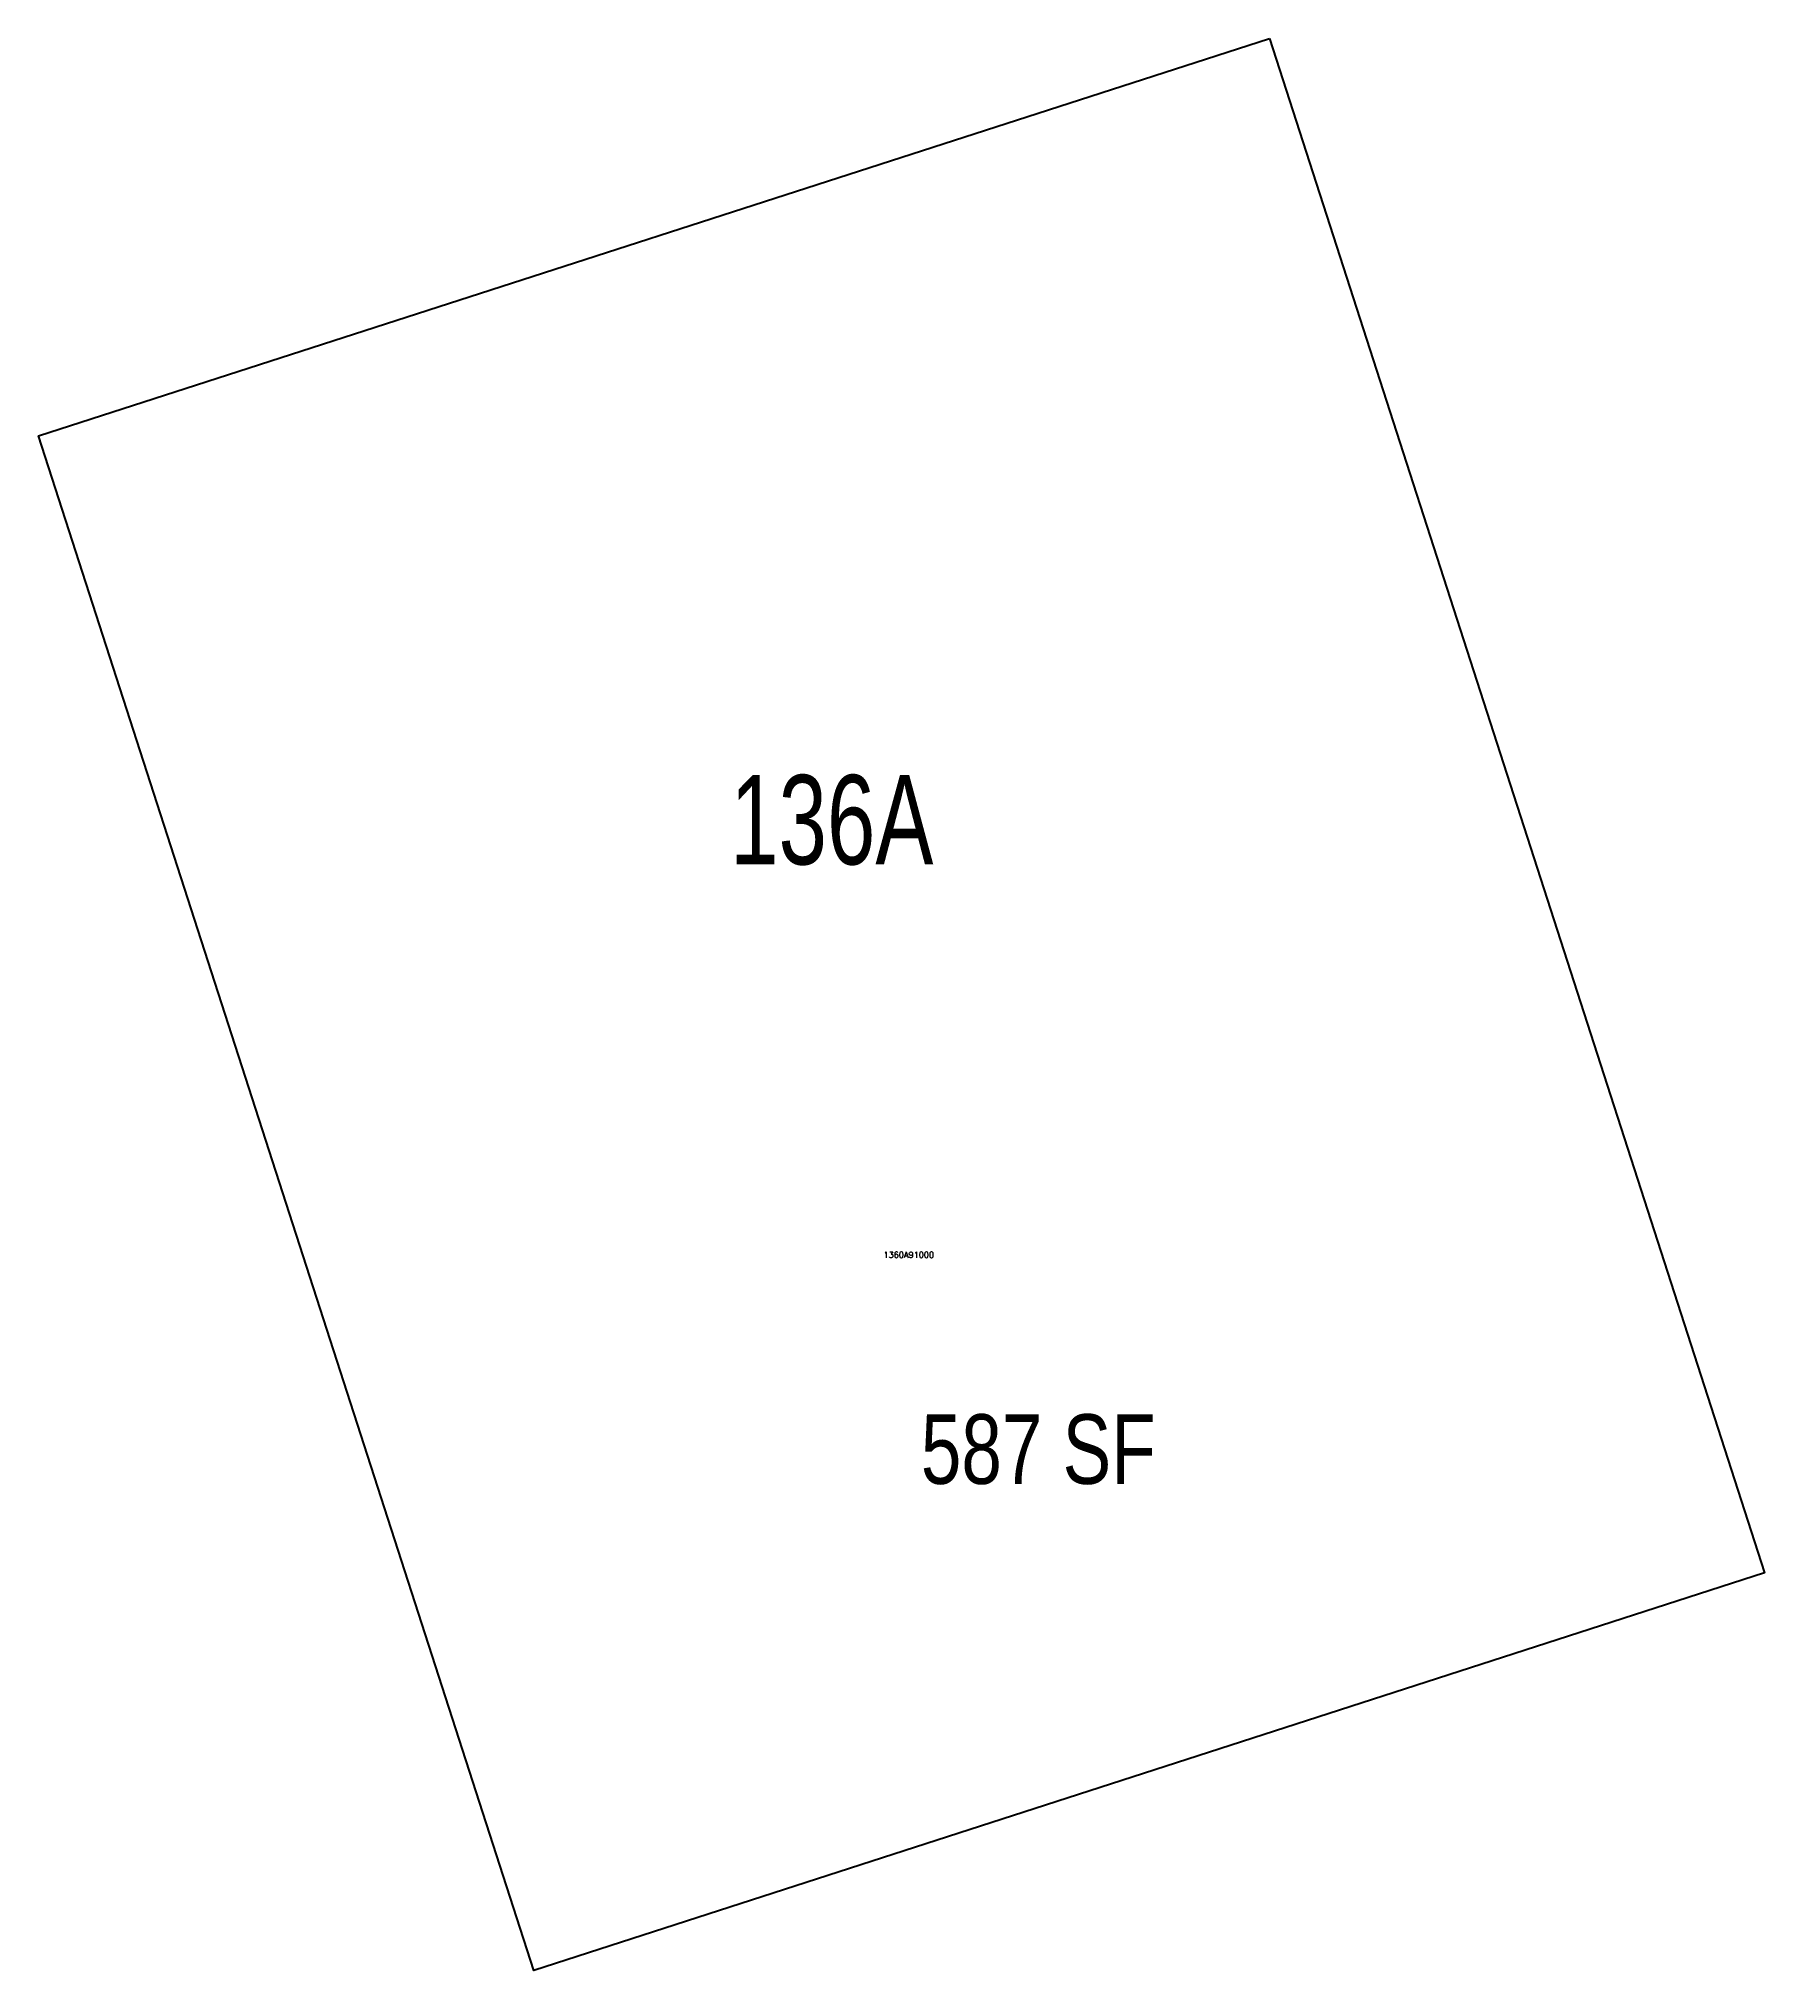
# Model space of a CAD drawing. Header units: inches. Extents: x -100 to 248, y 0 to 389.
import ezdxf
from ezdxf.enums import TextEntityAlignment as Align

# ---------------------------------------------------------------- set-up
doc = ezdxf.new("R2010")
doc.units = ezdxf.units.IN
doc.header["$MEASUREMENT"] = 0
for name, color, linetype in [('A-IDEN-SNUM', 4, 'Continuous'), ('A-IDEN-VNUM', 4, 'Continuous'), ('AREA-ASSIGN', 7, 'Continuous'), ('AREA-TEXT', 3, 'Continuous')]:
    doc.layers.add(name, color=color, linetype=linetype)
doc.styles.add('AREA', font='arial.ttf', dxfattribs={"width": 0.75, "height": 5})
doc.styles.add('ID', font='ARIALN.TTF', dxfattribs={"width": 0.85, "height": 0.25})
doc.styles.add('ROOMSNUMBER', font='TXT.SHX', dxfattribs={"height": 1})

msp = doc.modelspace()

# ---------------------------------------------------------------- linework, layer by layer
at = {"layer": 'AREA-ASSIGN'}
msp.add_lwpolyline([(148.17, 388.84), (247.81, 80), (0, 0), (-99.7, 308.87)], close=True, dxfattribs=at)

# ---------------------------------------------------------------- texts
at = {"layer": 'A-IDEN-SNUM', "style": 'ROOMSNUMBER'}
msp.add_text('1360A91000', height=1.2, dxfattribs=at).set_placement((75.52, 144.03), align=Align.MIDDLE)
at = {"layer": 'A-IDEN-VNUM', "style": 'ID', "width": 0.85}
msp.add_text('136A', height=18, dxfattribs=at).set_placement((60.02, 231.62), align=Align.MIDDLE)
at = {"layer": 'AREA-TEXT', "style": 'AREA', "width": 0.75}
msp.add_text('587 SF', height=14, dxfattribs=at).set_placement((101.6, 104.93), align=Align.MIDDLE_CENTER)

doc.saveas('drawing.dxf')
